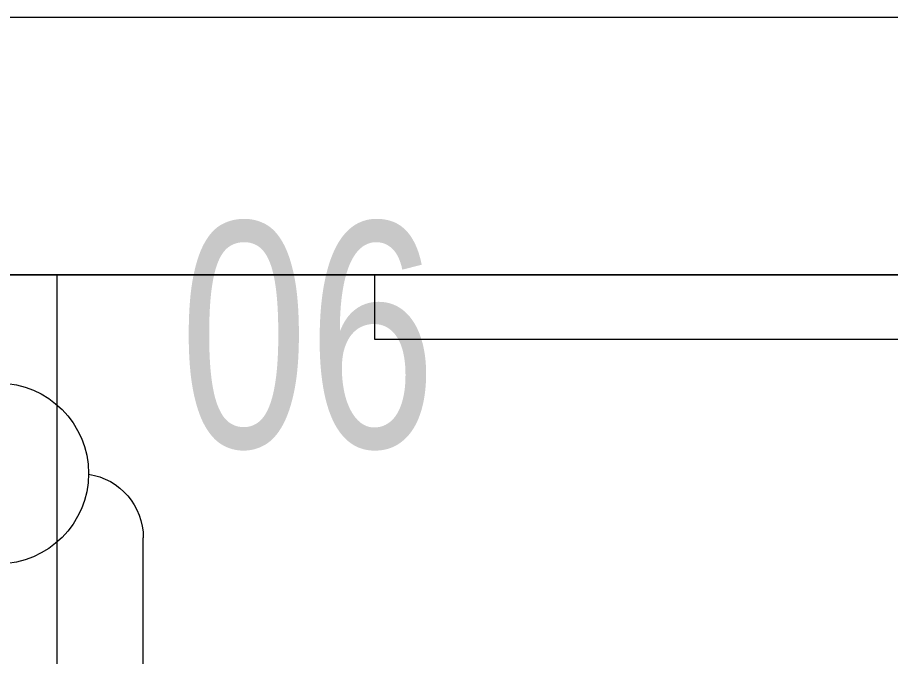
# Model space of a CAD drawing. Header units: inches. Extents: x -246178 to 57169, y -29325 to 19878.
# Drawn here: x 16784.5 to 17123.8, y -4315.6 to -4067.4 of the extents above; entities that cross this region are included whole.
import ezdxf

# ---------------------------------------------------------------- set-up
doc = ezdxf.new("R2010")
doc.units = ezdxf.units.IN
doc.header["$LTSCALE"] = 25
doc.header["$MEASUREMENT"] = 0
doc.linetypes.add('DASHDOT', pattern=[25.4, 12.7, -6.35, 0, -6.35])
doc.layers.get('0').update_dxf_attribs({"color": 8})
for name, color, linetype, lineweight in [('00-Ground Floor$0$72_EGR_EQP_TAG', 142, 'Continuous', 5), ('00-Ground Floor$0$Frame', 252, 'Continuous', 9), ('00-Ground Floor$0$LOADING', 253, 'Continuous', 5), ('00-Ground Floor$0$Walls', 251, 'Continuous', 5), ('E-LITE-CLNG-CNDT', 6, 'DASHDOT', 35)]:
    doc.layers.add(name, color=color, linetype=linetype, lineweight=lineweight)
doc.styles.add('00-Ground Floor$0$X3G_ENTITY_257CFD', font='swisscl.ttf', dxfattribs={"height": 200})

# ---------------------------------------------------------------- blocks, each defined once
blk = doc.blocks.new('00-Ground Floor$0$GF21018-P')
at = {"color": 0}
blk.add_line((0.2204937210156821, 0.4756307261486727), (0.2204937210156821, 0.0674977280054634), dxfattribs=at)
for centre, radius, start, end in [((0.1640881380565453, 0.0424977280054613), 0.0351139560901341, 270.0000000000001, 90), ((0.1954937210156835, 0.0674977280054634), 0.025, 278.5279241468623, 360)]:
    blk.add_arc(centre, radius, start, end, dxfattribs=at)
blk = doc.blocks.new('00-Ground Floor$0$A$C717732E4')
at = {"color": 254}
blk.add_line((14197.92871180762, -7267.427106378484, -5.889685836021185e-07), (17697.71736947427, -7267.427106378484, -5.889685836021185e-07), dxfattribs=at)
at = {"color": 254, "linetype": 'Continuous'}
blk.add_line((16800, -10267.42710637848), (16800, -7267.427106378484), dxfattribs=at)
blk = doc.blocks.new('00-Ground Floor$0$A$Ce9e1c4c3')
at = {"layer": '00-Ground Floor$0$Frame'}
blk.add_blockref('00-Ground Floor$0$A$C717732E4', (-100000, 3100.000000000014), dxfattribs=at)
blk = doc.blocks.new('00-Ground Floor')
at = {"layer": '00-Ground Floor$0$LOADING', "elevation": -5.889685836021185e-07}
blk.add_lwpolyline([(17429.31369768563, -4192.427106378585), (17429.31369768563, -4167.427106378585), (16923.31369780484, -4167.427106378585), (16923.31369780484, -4192.427106378585), (17429.31369768563, -4192.427106378585)], dxfattribs=at)
at = {"layer": '00-Ground Floor$0$Walls'}
for p, q in [((17797.71736947427, -4067.427106378484, -5.889685836021185e-07), (14197.92871180762, -4067.427106378484, -5.889685836021185e-07)), ((17697.71736947427, -4167.427106378484, -5.889685836021185e-07), (14197.92871180762, -4167.427106378484, -5.889685836021185e-07))]:
    blk.add_line(p, q, dxfattribs=at)
at = {"color": 254}
blk.add_blockref('00-Ground Floor$0$A$Ce9e1c4c3', (100000, 3.922645561091311e-24), dxfattribs=at)
at = {"layer": '00-Ground Floor$0$LOADING', "extrusion": (-2.240207019314477e-05, 7.774263848676227e-06, 0.9999999997188542), "xscale": -1000, "yscale": 1000.000000000001, "zscale": 1000, "rotation": 180.0014107650308}
blk.add_blockref('00-Ground Floor$0$GF21018-P', (16612.94502530319, -4202.047860248147, -0.4251945163609502), dxfattribs=at)
at = {"layer": '00-Ground Floor$0$72_EGR_EQP_TAG', "insert": (16897.43139939196, -4146.942250538981, -5.889685836021185e-07), "char_height": 87.47307164393662, "attachment_point": 2, "style": '00-Ground Floor$0$X3G_ENTITY_257CFD'}
blk.add_mtext('06', dxfattribs=at)

msp = doc.modelspace()

# ---------------------------------------------------------------- block references
at = {"layer": 'E-LITE-CLNG-CNDT'}
msp.add_blockref('00-Ground Floor', (0, 0), dxfattribs=at)

doc.saveas('drawing.dxf')
